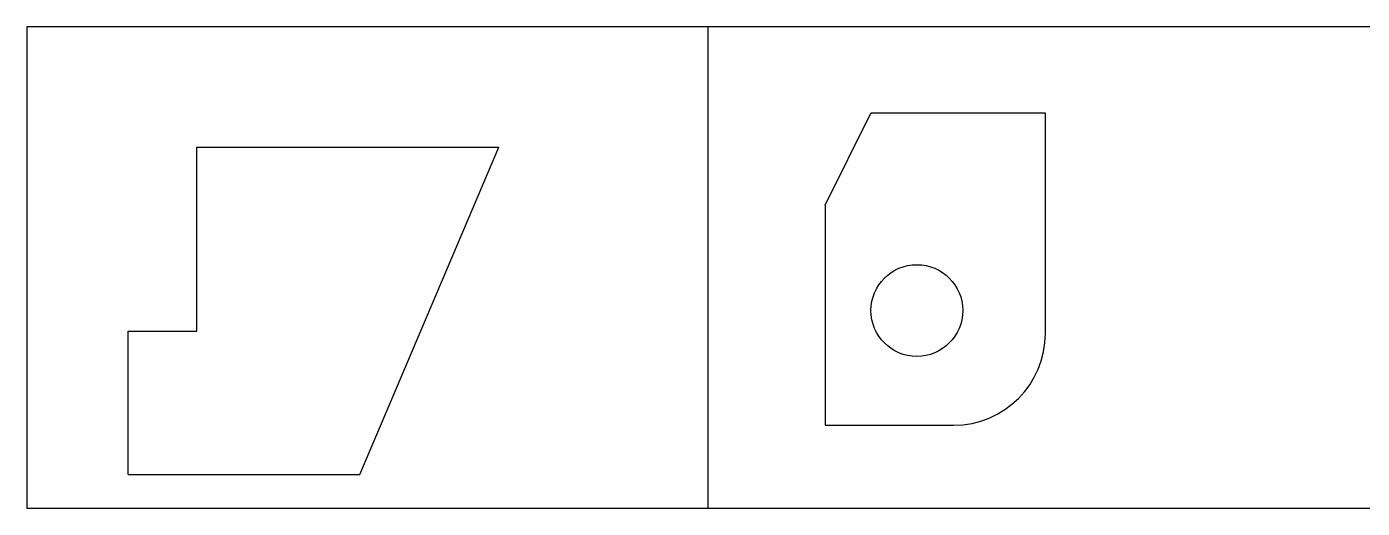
# Model space of a CAD drawing. Header units: millimetres. Extents: x 0 to 1188, y 0 to 210.
# Drawn here: x 0 to 582, y 0 to 210 of the extents above; entities that cross this region are included whole.
import ezdxf

# ---------------------------------------------------------------- set-up
doc = ezdxf.new("R2010")
doc.units = ezdxf.units.MM

msp = doc.modelspace()

# ---------------------------------------------------------------- linework, layer by layer
for p, q in [((0, 210), (0, 0)), ((347.976, 132.225), (367.976, 172.225)), ((443.976, 172.225), (367.976, 172.225)), ((443.976, 76.225), (443.976, 172.225)), ((74.153, 77.223), (74.153, 157.509)), ((74.153, 157.509), (205.842, 157.509)), ((145.233, 14.723), (205.842, 157.509)), ((347.976, 132.225), (347.976, 36.225)), ((44.153, 14.723), (44.153, 77.223)), ((44.153, 77.223), (74.153, 77.223)), ((347.976, 36.225), (403.976, 36.225)), ((44.153, 14.723), (145.233, 14.723))]:
    msp.add_line(p, q)
for points in [[(0, 0), (297, 0), (297, 210), (0, 210)], [(297, 0), (594, 0), (594, 210), (297, 210)]]:
    msp.add_lwpolyline(points)
msp.add_circle((387.976, 86.225), 20)
msp.add_arc((403.976, 76.225), 40, 270, 0)

doc.saveas('drawing.dxf')
